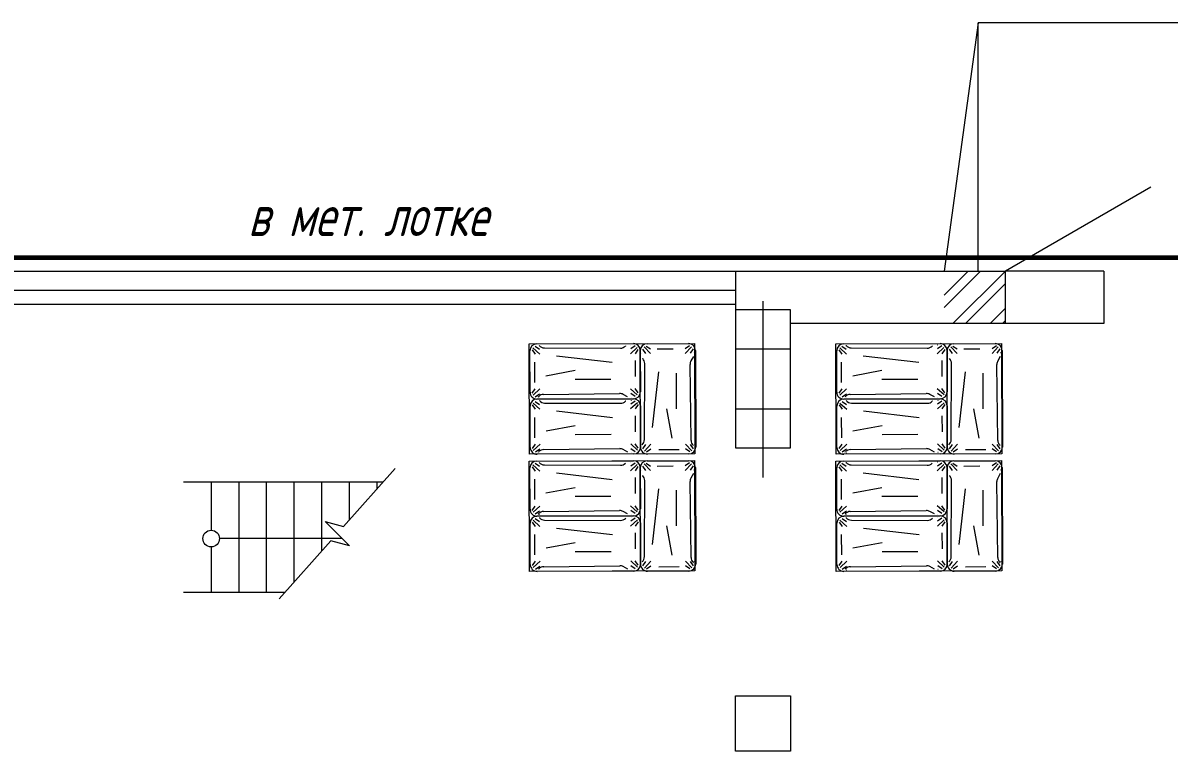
# Model space of a CAD drawing. Header units: millimetres. Extents: x 1337 to 8186, y 1899 to 5236.
# Drawn here: x 2432.9 to 2515.9, y 2675.9 to 2728.7 of the extents above; entities that cross this region are included whole.
import ezdxf

# ---------------------------------------------------------------- set-up
doc = ezdxf.new("R2010")
doc.units = ezdxf.units.MM
for name, color, linetype, lineweight in [('Линия связи (Вновь)', 3, 'Continuous', 60), ('Строительный', 251, 'Continuous', 13), ('Текст', 2, 'Continuous', 25)]:
    doc.layers.add(name, color=color, linetype=linetype, lineweight=lineweight)
doc.styles.add('Simplex', font='simplex.shx', dxfattribs={"width": 0.7, "oblique": 15})

# ---------------------------------------------------------------- blocks, each defined once
blk = doc.blocks.new('A$C178B2837')
at = {"layer": 'Строительный', "ltscale": 100}
for p, q in [((486.763, 420.514), (484.304, 402.514)), ((513.663, 420.514), (486.763, 420.514)), ((486.763, 402.514), (486.763, 420.514)), ((499.282, 408.598), (488.744, 402.514)), ((375.925, 402.514), (469.163, 402.514)), ((469.163, 402.514), (469.163, 399.714)), ((469.163, 402.514), (488.744, 402.514)), ((484.304, 400.776), (486.042, 402.514)), ((484.304, 399.878), (486.94, 402.514)), ((484.936, 398.714), (488.736, 402.514)), ((488.744, 398.714), (488.744, 402.514)), ((495.863, 402.514), (488.744, 402.514)), ((495.863, 402.514), (495.863, 398.714)), ((485.834, 398.714), (488.744, 401.624)), ((375.925, 401.139), (469.163, 401.139)), ((375.925, 400.114), (469.163, 400.114)), ((473.163, 399.714), (469.163, 399.714)), ((469.163, 399.714), (469.163, 389.714)), ((471.163, 399.714), (469.163, 399.714)), ((471.163, 399.714), (469.163, 399.714)), ((471.163, 400.329), (471.163, 387.561)), ((473.163, 389.714), (473.163, 399.714)), ((487.63, 398.714), (488.744, 399.828)), ((488.528, 398.714), (488.744, 398.93)), ((488.744, 398.714), (473.163, 398.714)), ((495.863, 398.714), (488.744, 398.714)), ((454.208, 397.235), (466.208, 397.27)), ((454.231, 389.235), (454.208, 397.235)), ((454.768, 397.236), (461.768, 397.257)), ((461.593, 397.149), (461.59, 397.146)), ((462.766, 397.251), (465.766, 397.26)), ((466.208, 397.27), (466.231, 389.27)), ((476.446, 397.235), (488.446, 397.27)), ((476.47, 389.235), (476.446, 397.235)), ((477.006, 397.236), (484.006, 397.257)), ((483.831, 397.149), (483.828, 397.146)), ((485.004, 397.251), (488.004, 397.26)), ((488.446, 397.27), (488.469, 389.27)), ((454.278, 393.735), (454.269, 396.735)), ((454.433, 396.813), (454.65, 396.499)), ((454.492, 396.951), (454.985, 396.5)), ((454.649, 397.069), (454.964, 396.854)), ((454.944, 397.129), (454.946, 397.126)), ((455.323, 396.953), (460.834, 396.931)), ((456.194, 396.376), (460.236, 395.908)), ((461.201, 397.089), (461.19, 397.078)), ((462.046, 396.973), (461.555, 396.52)), ((461.888, 397.091), (461.574, 396.874)), ((462.105, 396.836), (461.89, 396.521)), ((462.288, 389.749), (462.267, 396.749)), ((462.269, 396.759), (462.278, 393.759)), ((462.376, 396.574), (462.379, 396.571)), ((462.434, 396.869), (462.651, 396.555)), ((462.551, 397.027), (463.005, 396.537)), ((462.689, 397.086), (463.004, 396.871)), ((463.495, 396.874), (464.654, 396.877)), ((465.844, 397.096), (465.53, 396.879)), ((465.982, 397.037), (465.531, 396.544)), ((466.1, 396.88), (465.885, 396.565)), ((466.129, 396.331), (465.944, 396)), ((466.16, 396.585), (466.157, 396.583)), ((466.267, 396.761), (466.288, 389.761)), ((469.163, 396.888), (473.163, 396.888)), ((476.516, 393.735), (476.507, 396.735)), ((476.671, 396.813), (476.889, 396.499)), ((476.73, 396.951), (477.223, 396.5)), ((476.887, 397.069), (477.202, 396.854)), ((477.182, 397.129), (477.184, 397.126)), ((477.561, 396.953), (483.072, 396.931)), ((478.432, 396.376), (482.474, 395.908)), ((483.439, 397.089), (483.429, 397.078)), ((484.284, 396.973), (483.793, 396.52)), ((484.126, 397.091), (483.812, 396.874)), ((484.343, 396.836), (484.128, 396.521)), ((484.526, 389.749), (484.505, 396.749)), ((484.507, 396.759), (484.516, 393.759)), ((484.614, 396.574), (484.617, 396.571)), ((484.672, 396.869), (484.889, 396.555)), ((484.789, 397.027), (485.243, 396.537)), ((484.927, 397.086), (485.242, 396.871)), ((485.733, 396.874), (486.892, 396.877)), ((488.082, 397.096), (487.768, 396.879)), ((488.22, 397.037), (487.769, 396.544)), ((488.338, 396.88), (488.123, 396.565)), ((488.367, 396.331), (488.182, 396)), ((488.398, 396.585), (488.395, 396.583)), ((488.505, 396.761), (488.526, 389.761)), ((454.593, 395.91), (454.597, 394.436)), ((461.892, 396.03), (461.896, 394.871)), ((462.436, 396.182), (462.446, 396.172)), ((462.572, 390.304), (462.593, 395.816)), ((465.95, 390.237), (465.88, 395.749)), ((476.831, 395.91), (476.836, 394.436)), ((484.13, 396.03), (484.134, 394.871)), ((484.674, 396.182), (484.684, 396.172)), ((484.81, 390.304), (484.831, 395.816)), ((488.188, 390.237), (488.118, 395.749)), ((455.429, 394.933), (457.544, 395.324)), ((460.143, 394.659), (457.546, 394.651)), ((463.148, 391.176), (463.616, 395.217)), ((464.865, 395.125), (464.873, 392.527)), ((477.667, 394.933), (479.782, 395.324)), ((482.381, 394.659), (479.784, 394.651)), ((485.386, 391.176), (485.855, 395.217)), ((487.104, 395.125), (487.111, 392.527)), ((454.442, 393.658), (454.658, 393.973)), ((454.502, 393.52), (454.992, 393.974)), ((462.056, 393.543), (461.563, 393.993)), ((462.114, 393.681), (461.897, 393.994)), ((476.681, 393.658), (476.896, 393.973)), ((476.74, 393.52), (477.231, 393.974)), ((484.294, 393.543), (483.801, 393.993)), ((484.353, 393.681), (484.135, 393.994)), ((454.66, 393.403), (454.974, 393.62)), ((454.661, 393.069), (454.976, 392.854)), ((461.78, 393.257), (454.78, 393.236)), ((454.78, 393.236), (461.78, 393.257)), ((454.876, 393.396), (454.908, 393.428)), ((454.955, 393.345), (454.958, 393.348)), ((454.956, 393.129), (454.958, 393.126)), ((455.256, 393.575), (460.768, 393.645)), ((461.349, 393.396), (461.019, 393.581)), ((461.212, 393.089), (461.202, 393.078)), ((461.899, 393.425), (461.583, 393.64)), ((461.9, 393.091), (461.586, 392.874)), ((461.604, 393.365), (461.601, 393.368)), ((461.604, 393.149), (461.602, 393.146)), ((476.898, 393.403), (477.212, 393.62)), ((476.899, 393.069), (477.214, 392.854)), ((484.018, 393.257), (477.018, 393.236)), ((477.018, 393.236), (484.018, 393.257)), ((477.114, 393.396), (477.146, 393.428)), ((477.193, 393.345), (477.196, 393.348)), ((477.194, 393.129), (477.196, 393.126)), ((477.494, 393.575), (483.006, 393.645)), ((483.587, 393.396), (483.257, 393.581)), ((483.451, 393.089), (483.441, 393.078)), ((484.137, 393.425), (483.822, 393.64)), ((484.138, 393.091), (483.824, 392.874)), ((483.842, 393.365), (483.839, 393.368)), ((483.843, 393.149), (483.84, 393.146)), ((454.29, 389.735), (454.281, 392.735)), ((454.445, 392.813), (454.662, 392.499)), ((454.504, 392.951), (454.997, 392.5)), ((455.335, 392.953), (460.846, 392.931)), ((456.206, 392.376), (460.247, 391.908)), ((462.058, 392.973), (461.567, 392.52)), ((462.117, 392.836), (461.901, 392.521)), ((462.281, 392.759), (462.29, 389.759)), ((464.591, 390.41), (464.201, 392.525)), ((469.163, 392.54), (473.163, 392.54)), ((476.528, 389.735), (476.519, 392.735)), ((476.683, 392.813), (476.9, 392.499)), ((476.742, 392.951), (477.235, 392.5)), ((477.573, 392.953), (483.084, 392.931)), ((478.444, 392.376), (482.486, 391.908)), ((484.296, 392.973), (483.805, 392.52)), ((484.355, 392.836), (484.14, 392.521)), ((484.519, 392.759), (484.528, 389.759)), ((486.829, 390.41), (486.439, 392.525)), ((454.605, 391.91), (454.609, 390.436)), ((461.904, 392.03), (461.908, 390.871)), ((476.843, 391.91), (476.848, 390.436)), ((484.142, 392.03), (484.146, 390.871)), ((455.441, 390.933), (457.556, 391.324)), ((460.155, 390.659), (457.558, 390.651)), ((477.679, 390.933), (479.794, 391.324)), ((482.393, 390.659), (479.796, 390.651)), ((454.454, 389.658), (454.67, 389.973)), ((454.514, 389.52), (455.004, 389.974)), ((462.068, 389.543), (461.575, 389.993)), ((462.126, 389.681), (461.909, 389.994)), ((462.396, 389.925), (462.399, 389.928)), ((462.455, 389.63), (462.671, 389.946)), ((462.574, 389.473), (463.024, 389.966)), ((466.004, 389.483), (465.551, 389.974)), ((466.121, 389.641), (465.904, 389.955)), ((466.129, 389.857), (466.097, 389.889)), ((466.18, 389.936), (466.176, 389.939)), ((469.163, 389.714), (473.163, 389.714)), ((476.692, 389.658), (476.908, 389.973)), ((476.752, 389.52), (477.242, 389.974)), ((484.306, 389.543), (483.813, 389.993)), ((484.365, 389.681), (484.147, 389.994)), ((484.634, 389.925), (484.637, 389.928)), ((484.694, 389.63), (484.909, 389.946)), ((484.812, 389.473), (485.262, 389.966)), ((488.242, 389.483), (487.789, 389.974)), ((488.36, 389.641), (488.143, 389.955)), ((488.367, 389.857), (488.335, 389.889)), ((488.418, 389.936), (488.415, 389.939)), ((466.231, 389.27), (454.231, 389.235)), ((454.671, 389.403), (454.986, 389.62)), ((461.792, 389.257), (454.792, 389.236)), ((454.888, 389.396), (454.92, 389.428)), ((454.967, 389.345), (454.969, 389.348)), ((455.268, 389.575), (460.78, 389.645)), ((461.361, 389.396), (461.031, 389.581)), ((461.911, 389.425), (461.595, 389.64)), ((461.616, 389.365), (461.613, 389.368)), ((462.711, 389.414), (463.025, 389.632)), ((465.79, 389.26), (462.79, 389.251)), ((463.615, 389.575), (465.088, 389.579)), ((465.867, 389.424), (465.552, 389.639)), ((488.469, 389.27), (476.47, 389.235)), ((476.91, 389.403), (477.224, 389.62)), ((484.03, 389.257), (477.03, 389.236)), ((477.126, 389.396), (477.158, 389.428)), ((477.205, 389.345), (477.208, 389.348)), ((477.506, 389.575), (483.018, 389.645)), ((483.599, 389.396), (483.269, 389.581)), ((484.149, 389.425), (483.833, 389.64)), ((483.854, 389.365), (483.851, 389.368)), ((484.95, 389.414), (485.263, 389.632)), ((488.028, 389.26), (485.028, 389.251)), ((485.853, 389.575), (487.326, 389.579)), ((488.105, 389.424), (487.79, 389.639)), ((440.764, 384.004), (444.5, 388.207)), ((454.208, 388.746), (466.208, 388.782)), ((454.231, 380.746), (454.208, 388.746)), ((454.278, 385.246), (454.269, 388.246)), ((454.433, 388.324), (454.65, 388.01)), ((454.492, 388.462), (454.985, 388.011)), ((454.649, 388.58), (454.964, 388.365)), ((454.768, 388.747), (461.768, 388.768)), ((454.944, 388.64), (454.946, 388.637)), ((455.323, 388.464), (460.834, 388.442)), ((461.201, 388.6), (461.19, 388.589)), ((462.046, 388.484), (461.555, 388.031)), ((461.888, 388.602), (461.574, 388.385)), ((461.593, 388.66), (461.59, 388.657)), ((462.105, 388.347), (461.89, 388.032)), ((462.288, 381.26), (462.267, 388.26)), ((462.269, 388.27), (462.278, 385.27)), ((462.376, 388.085), (462.379, 388.082)), ((462.434, 388.38), (462.651, 388.066)), ((462.551, 388.538), (463.005, 388.048)), ((462.689, 388.598), (463.004, 388.382)), ((462.766, 388.762), (465.766, 388.771)), ((463.495, 388.385), (464.654, 388.388)), ((465.844, 388.607), (465.53, 388.39)), ((465.982, 388.548), (465.531, 388.055)), ((466.1, 388.391), (465.885, 388.076)), ((466.16, 388.096), (466.157, 388.094)), ((466.208, 388.782), (466.231, 380.782)), ((466.267, 388.272), (466.288, 381.272)), ((476.446, 388.746), (488.446, 388.782)), ((476.47, 380.746), (476.446, 388.746)), ((476.516, 385.246), (476.507, 388.246)), ((476.671, 388.324), (476.889, 388.01)), ((476.73, 388.462), (477.223, 388.011)), ((476.887, 388.58), (477.202, 388.365)), ((477.006, 388.747), (484.006, 388.768)), ((477.182, 388.64), (477.184, 388.637)), ((477.561, 388.464), (483.072, 388.442)), ((483.439, 388.6), (483.429, 388.589)), ((484.284, 388.484), (483.793, 388.031)), ((484.126, 388.602), (483.812, 388.385)), ((483.831, 388.66), (483.828, 388.657)), ((484.343, 388.347), (484.128, 388.032)), ((484.526, 381.26), (484.505, 388.26)), ((484.507, 388.27), (484.516, 385.27)), ((484.614, 388.085), (484.617, 388.082)), ((484.672, 388.38), (484.889, 388.066)), ((484.789, 388.538), (485.243, 388.048)), ((484.927, 388.598), (485.242, 388.382)), ((485.004, 388.762), (488.004, 388.771)), ((485.733, 388.385), (486.892, 388.388)), ((488.082, 388.607), (487.768, 388.39)), ((488.22, 388.548), (487.769, 388.055)), ((488.338, 388.391), (488.123, 388.076)), ((488.398, 388.096), (488.395, 388.094)), ((488.446, 388.782), (488.469, 380.782)), ((488.505, 388.272), (488.526, 381.272)), ((443.614, 387.21), (429.163, 387.21)), ((431.163, 387.21), (431.163, 383.722)), ((433.163, 387.21), (433.163, 379.21)), ((435.163, 387.21), (435.163, 379.21)), ((437.163, 387.21), (437.163, 379.953)), ((439.163, 387.21), (439.163, 382.203)), ((441.163, 387.21), (441.163, 384.453)), ((443.163, 387.21), (443.163, 386.703)), ((454.593, 387.421), (454.597, 385.947)), ((456.194, 387.887), (460.236, 387.419)), ((461.892, 387.541), (461.896, 386.382)), ((462.436, 387.693), (462.446, 387.683)), ((462.572, 381.815), (462.593, 387.327)), ((465.95, 381.748), (465.88, 387.261)), ((466.129, 387.842), (465.944, 387.511)), ((476.831, 387.421), (476.836, 385.947)), ((478.432, 387.887), (482.474, 387.419)), ((484.13, 387.541), (484.134, 386.382)), ((484.674, 387.693), (484.684, 387.683)), ((484.81, 381.815), (484.831, 387.327)), ((488.188, 381.748), (488.118, 387.261)), ((488.367, 387.842), (488.182, 387.511)), ((455.429, 386.444), (457.544, 386.835)), ((463.148, 382.687), (463.616, 386.728)), ((464.865, 386.636), (464.873, 384.038)), ((477.667, 386.444), (479.782, 386.835)), ((485.386, 382.687), (485.855, 386.728)), ((487.104, 386.636), (487.111, 384.038)), ((460.143, 386.17), (457.546, 386.163)), ((482.381, 386.17), (479.784, 386.163)), ((454.442, 385.169), (454.658, 385.484)), ((454.502, 385.032), (454.992, 385.485)), ((454.66, 384.914), (454.974, 385.131)), ((461.78, 384.768), (454.78, 384.747)), ((454.78, 384.747), (461.78, 384.768)), ((454.876, 384.907), (454.908, 384.939)), ((454.955, 384.856), (454.958, 384.859)), ((455.256, 385.086), (460.768, 385.156)), ((461.349, 384.907), (461.019, 385.092)), ((462.056, 385.054), (461.563, 385.504)), ((461.899, 384.936), (461.583, 385.151)), ((461.604, 384.876), (461.601, 384.879)), ((462.114, 385.192), (461.897, 385.505)), ((476.681, 385.169), (476.896, 385.484)), ((476.74, 385.032), (477.231, 385.485)), ((476.898, 384.914), (477.212, 385.131)), ((484.018, 384.768), (477.018, 384.747)), ((477.018, 384.747), (484.018, 384.768)), ((477.114, 384.907), (477.146, 384.939)), ((477.193, 384.856), (477.196, 384.859)), ((477.494, 385.086), (483.006, 385.156)), ((483.587, 384.907), (483.257, 385.092)), ((484.294, 385.054), (483.801, 385.504)), ((484.137, 384.936), (483.822, 385.151)), ((483.842, 384.876), (483.839, 384.879)), ((484.353, 385.192), (484.135, 385.505)), ((439.416, 384.366), (441.184, 382.598)), ((439.416, 384.366), (440.764, 384.004)), ((454.29, 381.246), (454.281, 384.246)), ((454.445, 384.324), (454.662, 384.01)), ((454.504, 384.462), (454.997, 384.011)), ((454.661, 384.58), (454.976, 384.365)), ((454.956, 384.64), (454.958, 384.637)), ((455.335, 384.464), (460.846, 384.442)), ((456.206, 383.887), (460.247, 383.419)), ((461.212, 384.6), (461.202, 384.59)), ((462.058, 384.484), (461.567, 384.031)), ((461.9, 384.602), (461.586, 384.385)), ((461.604, 384.66), (461.602, 384.657)), ((462.117, 384.347), (461.901, 384.032)), ((462.281, 384.27), (462.29, 381.27)), ((464.591, 381.921), (464.201, 384.036)), ((476.528, 381.246), (476.519, 384.246)), ((476.683, 384.324), (476.9, 384.01)), ((476.742, 384.462), (477.235, 384.011)), ((476.899, 384.58), (477.214, 384.365)), ((477.194, 384.64), (477.196, 384.637)), ((477.573, 384.464), (483.084, 384.442)), ((478.444, 383.887), (482.486, 383.419)), ((483.451, 384.6), (483.441, 384.59)), ((484.296, 384.484), (483.805, 384.031)), ((484.138, 384.602), (483.824, 384.385)), ((483.843, 384.66), (483.84, 384.657)), ((484.355, 384.347), (484.14, 384.032)), ((484.519, 384.27), (484.528, 381.27)), ((486.829, 381.921), (486.439, 384.036)), ((440.66, 383.122), (431.763, 383.122)), ((454.605, 383.421), (454.609, 381.947)), ((461.904, 383.541), (461.908, 382.382)), ((476.843, 383.421), (476.848, 381.947)), ((484.142, 383.541), (484.146, 382.382)), ((431.163, 382.522), (431.163, 379.21)), ((436.1, 378.757), (439.835, 382.959)), ((441.184, 382.598), (439.835, 382.959)), ((455.441, 382.444), (457.556, 382.835)), ((477.679, 382.444), (479.794, 382.835)), ((454.454, 381.169), (454.67, 381.484)), ((454.514, 381.032), (455.004, 381.485)), ((460.155, 382.17), (457.558, 382.163)), ((462.068, 381.054), (461.575, 381.504)), ((462.126, 381.192), (461.909, 381.505)), ((462.396, 381.436), (462.399, 381.439)), ((462.455, 381.141), (462.671, 381.457)), ((462.574, 380.984), (463.024, 381.477)), ((466.004, 380.994), (465.551, 381.485)), ((466.121, 381.152), (465.904, 381.466)), ((466.129, 381.369), (466.097, 381.4)), ((466.18, 381.447), (466.176, 381.45)), ((476.692, 381.169), (476.908, 381.484)), ((476.752, 381.032), (477.242, 381.485)), ((482.393, 382.17), (479.796, 382.163)), ((484.306, 381.054), (483.813, 381.504)), ((484.365, 381.192), (484.147, 381.505)), ((484.634, 381.436), (484.637, 381.439)), ((484.694, 381.141), (484.909, 381.457)), ((484.812, 380.984), (485.262, 381.477)), ((488.242, 380.994), (487.789, 381.485)), ((488.36, 381.152), (488.143, 381.466)), ((488.367, 381.369), (488.335, 381.4)), ((488.418, 381.447), (488.415, 381.45)), ((466.231, 380.782), (454.231, 380.746)), ((454.671, 380.914), (454.986, 381.131)), ((461.792, 380.768), (454.792, 380.748)), ((454.888, 380.907), (454.92, 380.939)), ((454.967, 380.856), (454.969, 380.859)), ((455.268, 381.086), (460.78, 381.156)), ((461.361, 380.907), (461.031, 381.092)), ((461.911, 380.936), (461.595, 381.151)), ((461.616, 380.876), (461.613, 380.879)), ((462.711, 380.926), (463.025, 381.143)), ((465.79, 380.771), (462.79, 380.762)), ((463.615, 381.086), (465.088, 381.09)), ((465.867, 380.935), (465.552, 381.15)), ((488.469, 380.782), (476.47, 380.746)), ((476.91, 380.914), (477.224, 381.131)), ((484.03, 380.768), (477.03, 380.748)), ((477.126, 380.907), (477.158, 380.939)), ((477.205, 380.856), (477.208, 380.859)), ((477.506, 381.086), (483.018, 381.156)), ((483.599, 380.907), (483.269, 381.092)), ((484.149, 380.936), (483.833, 381.151)), ((483.854, 380.876), (483.851, 380.879)), ((484.95, 380.926), (485.263, 381.143)), ((488.028, 380.771), (485.028, 380.762)), ((485.853, 381.086), (487.326, 381.09)), ((488.105, 380.935), (487.79, 381.15)), ((436.503, 379.21), (429.163, 379.21)), ((469.163, 367.714), (469.163, 371.714)), ((469.163, 371.714), (473.163, 371.714)), ((473.163, 371.714), (473.163, 367.714)), ((473.163, 367.714), (469.163, 367.714))]:
    blk.add_line(p, q, dxfattribs=at)
blk.add_circle((431.163, 383.122), 0.6, dxfattribs=at)
for centre, start, end in [((454.769, 396.736), 90.17058, 180.17058), ((461.769, 396.757), 0.17058, 90.17058), ((461.769, 396.757), 0.17058, 90.17058), ((462.767, 396.751), 90.17058, 180.17058), ((462.767, 396.751), 90.17058, 180.17058), ((465.767, 396.76), 0.17058, 90.17058), ((465.767, 396.76), 0.17058, 90.17058), ((465.767, 396.76), 0.17058, 90.17058), ((477.007, 396.736), 90.17058, 180.17058), ((484.007, 396.757), 0.17058, 90.17058), ((484.007, 396.757), 0.17058, 90.17058), ((485.005, 396.751), 90.17058, 180.17058), ((485.005, 396.751), 90.17058, 180.17058), ((488.005, 396.76), 0.17058, 90.17058), ((488.005, 396.76), 0.17058, 90.17058), ((488.005, 396.76), 0.17058, 90.17058), ((455.325, 397.453), 220.81476, 269.7774), ((460.836, 397.431), 269.7774, 315.12737), ((477.563, 397.453), 220.81476, 269.7774), ((483.074, 397.431), 269.7774, 315.12737), ((462.093, 395.818), 359.7774, 45.12737), ((466.38, 395.756), 150.73187, 180.7242), ((484.331, 395.818), 359.7774, 45.12737), ((488.618, 395.756), 150.73187, 180.7242), ((454.778, 393.736), 180.17058, 270.17058), ((454.778, 393.736), 180.17058, 270.17058), ((454.781, 392.736), 90.17058, 180.17058), ((455.262, 393.075), 90.7242, 135.12719), ((455.337, 393.453), 220.81476, 269.7774), ((460.774, 393.145), 60.73187, 90.7242), ((460.848, 393.431), 269.7774, 315.12737), ((461.778, 393.757), 270.17058, 0.17058), ((461.778, 393.757), 270.17058, 0.17058), ((461.778, 393.757), 270.17058, 0.17058), ((461.781, 392.757), 0.17058, 90.17058), ((461.781, 392.757), 0.17058, 90.17058), ((477.016, 393.736), 180.17058, 270.17058), ((477.016, 393.736), 180.17058, 270.17058), ((477.019, 392.736), 90.17058, 180.17058), ((477.5, 393.075), 90.7242, 135.12719), ((477.575, 393.453), 220.81476, 269.7774), ((483.013, 393.145), 60.73187, 90.7242), ((483.086, 393.431), 269.7774, 315.12737), ((484.016, 393.757), 270.17058, 0.17058), ((484.016, 393.757), 270.17058, 0.17058), ((484.016, 393.757), 270.17058, 0.17058), ((484.019, 392.757), 0.17058, 90.17058), ((484.019, 392.757), 0.17058, 90.17058), ((454.79, 389.736), 180.17058, 270.17058), ((454.79, 389.736), 180.17058, 270.17058), ((461.79, 389.757), 270.17058, 0.17058), ((461.79, 389.757), 270.17058, 0.17058), ((461.79, 389.757), 270.17058, 0.17058), ((462.788, 389.751), 180.17058, 270.17058), ((462.072, 390.306), 310.81476, 359.7774), ((465.788, 389.76), 270.17058, 0.17058), ((465.788, 389.76), 270.17058, 0.17058), ((466.45, 390.243), 180.7242, 225.12719), ((477.028, 389.736), 180.17058, 270.17058), ((477.028, 389.736), 180.17058, 270.17058), ((484.028, 389.757), 270.17058, 0.17058), ((484.028, 389.757), 270.17058, 0.17058), ((484.028, 389.757), 270.17058, 0.17058), ((485.026, 389.751), 180.17058, 270.17058), ((484.31, 390.306), 310.81476, 359.7774), ((488.026, 389.76), 270.17058, 0.17058), ((488.026, 389.76), 270.17058, 0.17058), ((488.688, 390.243), 180.7242, 225.12719), ((455.274, 389.075), 90.7242, 135.12719), ((460.786, 389.145), 60.73187, 90.7242), ((477.512, 389.075), 90.7242, 135.12719), ((483.024, 389.145), 60.73187, 90.7242), ((454.769, 388.247), 90.17058, 180.17058), ((455.325, 388.964), 220.81476, 269.7774), ((460.836, 388.942), 269.7774, 315.12737), ((461.769, 388.268), 0.17058, 90.17058), ((461.769, 388.268), 0.17058, 90.17058), ((462.767, 388.262), 90.17058, 180.17058), ((462.767, 388.262), 90.17058, 180.17058), ((465.767, 388.271), 0.17058, 90.17058), ((465.767, 388.271), 0.17058, 90.17058), ((465.767, 388.271), 0.17058, 90.17058), ((477.007, 388.247), 90.17058, 180.17058), ((477.563, 388.964), 220.81476, 269.7774), ((483.074, 388.942), 269.7774, 315.12737), ((484.007, 388.268), 0.17058, 90.17058), ((484.007, 388.268), 0.17058, 90.17058), ((485.005, 388.262), 90.17058, 180.17058), ((485.005, 388.262), 90.17058, 180.17058), ((488.005, 388.271), 0.17058, 90.17058), ((488.005, 388.271), 0.17058, 90.17058), ((488.005, 388.271), 0.17058, 90.17058), ((462.093, 387.329), 359.7774, 45.12737), ((466.38, 387.267), 150.73187, 180.7242), ((484.331, 387.329), 359.7774, 45.12737), ((488.618, 387.267), 150.73187, 180.7242), ((454.778, 385.247), 180.17058, 270.17058), ((454.778, 385.247), 180.17058, 270.17058), ((454.781, 384.247), 90.17058, 180.17058), ((455.262, 384.586), 90.7242, 135.12719), ((460.774, 384.656), 60.73187, 90.7242), ((461.778, 385.268), 270.17058, 0.17058), ((461.778, 385.268), 270.17058, 0.17058), ((461.778, 385.268), 270.17058, 0.17058), ((461.781, 384.268), 0.17058, 90.17058), ((461.781, 384.268), 0.17058, 90.17058), ((477.016, 385.247), 180.17058, 270.17058), ((477.016, 385.247), 180.17058, 270.17058), ((477.019, 384.247), 90.17058, 180.17058), ((477.5, 384.586), 90.7242, 135.12719), ((483.013, 384.656), 60.73187, 90.7242), ((484.016, 385.268), 270.17058, 0.17058), ((484.016, 385.268), 270.17058, 0.17058), ((484.016, 385.268), 270.17058, 0.17058), ((484.019, 384.268), 0.17058, 90.17058), ((484.019, 384.268), 0.17058, 90.17058), ((455.337, 384.964), 220.81476, 269.7774), ((460.848, 384.942), 269.7774, 315.12737), ((477.575, 384.964), 220.81476, 269.7774), ((483.086, 384.942), 269.7774, 315.12737), ((462.072, 381.817), 310.81476, 359.7774), ((466.45, 381.755), 180.7242, 225.12719), ((484.31, 381.817), 310.81476, 359.7774), ((488.688, 381.755), 180.7242, 225.12719), ((454.79, 381.247), 180.17058, 270.17058), ((454.79, 381.247), 180.17058, 270.17058), ((455.274, 380.586), 90.7242, 135.12719), ((460.786, 380.656), 60.73187, 90.7242), ((461.79, 381.268), 270.17058, 0.17058), ((461.79, 381.268), 270.17058, 0.17058), ((461.79, 381.268), 270.17058, 0.17058), ((462.788, 381.262), 180.17058, 270.17058), ((465.788, 381.271), 270.17058, 0.17058), ((465.788, 381.271), 270.17058, 0.17058), ((477.028, 381.247), 180.17058, 270.17058), ((477.028, 381.247), 180.17058, 270.17058), ((477.512, 380.586), 90.7242, 135.12719), ((483.024, 380.656), 60.73187, 90.7242), ((484.028, 381.268), 270.17058, 0.17058), ((484.028, 381.268), 270.17058, 0.17058), ((484.028, 381.268), 270.17058, 0.17058), ((485.026, 381.262), 180.17058, 270.17058), ((488.026, 381.271), 270.17058, 0.17058), ((488.026, 381.271), 270.17058, 0.17058)]:
    blk.add_arc(centre, 0.5, start, end, dxfattribs=at)

msp = doc.modelspace()

# ---------------------------------------------------------------- linework, layer by layer
at = {"layer": 'Линия связи (Вновь)'}
msp.add_line((2125.497, 2711.71), (2605.697, 2711.71), dxfattribs=at)

# ---------------------------------------------------------------- block references
msp.add_blockref('A$C178B2837', (2015.334, 2308.196), dxfattribs=at)

# ---------------------------------------------------------------- next in the draw order: texts
at = {"layer": 'Текст', "ltscale": 100, "insert": (2457.855, 2713.248), "char_height": 3, "attachment_point": 8, "style": 'Simplex', "bg_fill": 3, "box_fill_scale": 1.2, "bg_fill_color": 256, "bg_fill_transparency": 0}
msp.add_mtext_dynamic_manual_height_columns('в мет. лотке', width=27.76379, gutter_width=12.5, heights=[0], dxfattribs=at)

doc.saveas('drawing.dxf')
